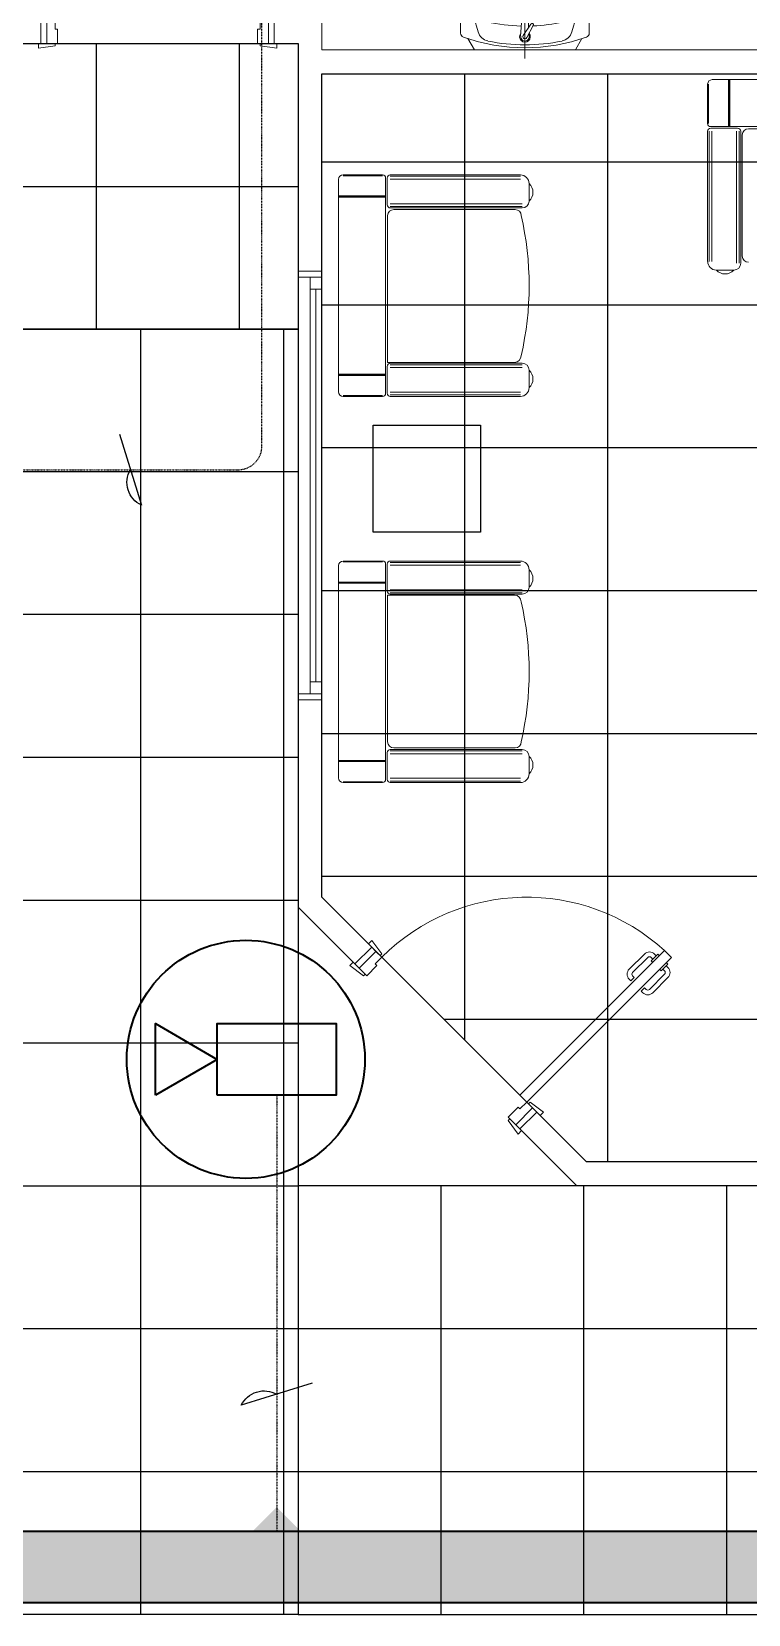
# Model space of a CAD drawing. Extents: x -560814 to 57327, y -29287 to 19916.
# Drawn here: x 7177 to 10187, y -2710 to 3937 of the extents above; entities that cross this region are included whole.
import ezdxf

# ---------------------------------------------------------------- set-up
doc = ezdxf.new("R2010")
doc.units = 0
doc.header["$LTSCALE"] = 0.25
doc.linetypes.add('DASHDOT', pattern=[25.4, 12.7, -6.35, 0, -6.35])
for name, color, linetype in [('0 @ 50', 7, 'Continuous'), ('01-First Floor$0$FALSE CEILING', 251, 'Continuous'), ('01-First Floor$0$TME-NON MEDICAL FURNITURE', 242, 'Continuous'), ('T-WIRE', 140, 'Continuous')]:
    doc.layers.add(name, color=color, linetype=linetype)
for name, color, linetype, lineweight in [('01-First Floor$0$Aluminum', 251, 'Continuous', 5), ('01-First Floor$0$LOADING', 253, 'Continuous', 5), ('01-First Floor$0$SANIT', 250, 'Continuous', 5), ('01-First Floor$0$Walls', 251, 'Continuous', 5), ('01-First Floor$0$Wooden Joinery', 251, 'Continuous', 5), ('E-LITE-CLNG-CNDT', 6, 'DASHDOT', 35), ('T-CABL-TRAY', 60, 'Continuous', 35), ('T-DATA-CLNG-COND', 51, 'DASHDOT', 25), ('T-DATA-CLNG-COND @ 100', 51, 'DASHDOT', 25), ('T-SERT-CLNG @ 100', 60, 'Continuous', 35)]:
    doc.layers.add(name, color=color, linetype=linetype, lineweight=lineweight)

# ---------------------------------------------------------------- blocks, each defined once
blk = doc.blocks.new('*U9')
for points in [[(-3.799, -1.5), (-3.799, 1.5), (-1.201, 0)], [(-1.201, -1.5), (-1.201, 1.5), (3.799, 1.5), (3.799, -1.5)]]:
    blk.add_lwpolyline(points, close=True)
blk.add_circle((0, 0), 5)
blk = doc.blocks.new('*U113')
at = {"lineweight": 0}
h = blk.add_hatch(dxfattribs=at)
h.set_pattern_fill('HEX', color=253, scale=8, angle=180, style=0)
h.set_pattern_definition([(180, (-15953.185, -2e-10), (6e-13, -43.99409), [25.4, -50.8]), (300, (-15953.185, -2e-10), (38.1, 21.99705), [25.4, -50.8]), (240, (-15978.585, -2e-10), (38.1, -21.99705), [25.4, -50.8])])
h.paths.add_polyline_path([(-9508, 300), (-9508, 0), (0, 0), (0, 300)])
at = {"color": 0}
for p, q in [((0, 300), (-9508, 300)), ((0, 0), (-9508, 0))]:
    blk.add_line(p, q, dxfattribs=at)
blk = doc.blocks.new('01-First Floor$0$A$C72370EFE')
at = {"layer": '01-First Floor$0$Wooden Joinery'}
for p, q in [((-0.01, -0.04), (-0.02, -0.04)), ((-0.01, -0.06), (-0.02, -0.06)), ((-0.01, -0.03), (-0.01, -0.07)), ((0, -0.03), (-0.01, -0.03)), ((0.04, -0.03), (0.05, -0.03)), ((0.05, -0.03), (0.05, -0.07)), ((0.05, -0.04), (0.06, -0.04)), ((0.05, -0.06), (0.06, -0.06)), ((-0.05, -0.07), (-0.05, -0.16)), ((-0.03, -0.07), (-0.03, -0.16)), ((0, -0.07), (-0.01, -0.07)), ((0.04, -0.07), (0.05, -0.07)), ((0.07, -0.07), (0.07, -0.16)), ((0.09, -0.07), (0.09, -0.16)), ((-0.01, -0.17), (-0.02, -0.17)), ((-0.01, -0.19), (-0.02, -0.19)), ((-0.01, -0.17), (-0.01, -0.19)), ((0.05, -0.17), (0.06, -0.17)), ((0.05, -0.17), (0.05, -0.19)), ((0.05, -0.19), (0.06, -0.19))]:
    blk.add_line(p, q, dxfattribs=at)
for centre, radius, start, end in [((-0.02, -0.07), 0.03, 90, 180), ((-0.02, -0.07), 0.01, 90, 180), ((0.06, -0.07), 0.03, 0, 90), ((0.06, -0.07), 0.01, 0, 90), ((-0.02, -0.16), 0.03, 180, 270), ((-0.02, -0.16), 0.01, 180, 270), ((0.06, -0.16), 0.01, 270, 0), ((0.06, -0.16), 0.03, 270, 0)]:
    blk.add_arc(centre, radius, start, end, dxfattribs=at)
blk = doc.blocks.new('01-First Floor$0$A$C5DAD61B4')
at = {"layer": '01-First Floor$0$Wooden Joinery'}
for points in [[(80, 959.1), (80, 969.1), (10, 979.1), (10, 959.1)], [(940, 959.1), (940, 969.1), (1010, 979.1), (1010, 959.1)], [(70, 859.1), (70, 849.1), (0, 839.1), (0, 859.1)], [(120, 859.1), (120, 0), (80, 0), (80, 859.1)], [(950, 859.1), (950, 849.1), (1020, 839.1), (1020, 859.1)]]:
    blk.add_lwpolyline(points, close=True, dxfattribs=at)
for points in [[(45, 859.1), (45, 959.1), (20, 959.1), (20, 859.1), (45, 859.1)], [(45, 859.1), (80, 859.1), (80, 899.1), (90, 899.1), (90, 959.1), (45, 959.1), (45, 859.1)], [(975, 859.1), (940, 859.1), (940, 899.1), (930, 899.1), (930, 959.1), (975, 959.1), (975, 859.1)], [(975, 859.1), (975, 959.1), (1000, 959.1), (1000, 859.1), (975, 859.1)]]:
    blk.add_lwpolyline(points, dxfattribs=at)
blk.add_arc((80, 859.1), 860, 272.66603, 0, dxfattribs=at)
at = {"layer": '01-First Floor$0$Wooden Joinery', "xscale": 999.9999999998854, "yscale": 999.9999999998854, "zscale": 999.9999999998854, "rotation": 180}
blk.add_blockref('01-First Floor$0$A$C72370EFE', (120, 0), dxfattribs=at)
blk = doc.blocks.new('01-First Floor$0$lav-manta 60')
at = {"layer": '01-First Floor$0$SANIT'}
for p, q in [((-0.2658, -0.0529), (-0.2358, 0)), ((-0.2358, 0), (0.2358, 0)), ((0, 0.04), (0, -0.56)), ((0.2658, -0.0529), (0.2358, 0)), ((-0.015, -0.1473), (-0.0199, -0.064)), ((0.0274, -0.121), (-0.0078, -0.0673)), ((0.0389, -0.1142), (0.0087, -0.0575)), ((0.0191, -0.077), (0.0199, -0.064)), ((-0.3, -0.0789), (-0.3, -0.18)), ((-0.2185, -0.0841), (-0.2383, -0.1537)), ((0.015, -0.1473), (0.0174, -0.1057)), ((0.2185, -0.0841), (0.2383, -0.1537)), ((0.3, -0.0789), (0.3, -0.18))]:
    blk.add_line(p, q, dxfattribs=at)
for centre, radius, start, end in [((-0.28, -0.0789), 0.02, 109.82288, 180), ((0, -0.8557), 0.8457, 70.17712, 109.82288), ((-0.1608, -0.1006), 0.06, 101.80862, 164.07939), ((0, -0.8696), 0.8457, 78.19138, 101.80862), ((0, -0.0617), 0.025, 320.74745, 220.36799), ((0, -0.0617), 0.02, 353.26708, 186.68201), ((0, -0.0617), 0.00966, 25.41267, 215.95772), ((0.1608, -0.1006), 0.06, 15.92061, 78.19138), ((0.28, -0.0789), 0.02, 0, 70.17712), ((-0.1645, -0.189), 0.06, 102.08826, 174.81422), ((0, -0.9572), 0.8457, 91.15716, 102.08826), ((0, -0.1473), 0.015, 180, 0), ((0, -0.9572), 0.8457, 88.54856, 88.84398), ((0.0332, -0.1176), 0.00666, 210.68519, 30.68519), ((0, -0.9572), 0.8457, 77.91174, 87.42745), ((0.1645, -0.189), 0.06, 5.18578, 77.91174), ((0, -0.18), 0.3, 180, 0), ((0, -0.2039), 0.2252, 174.81422, 5.18578), ((0, -0.1282), 0.2252, 190.60973, 349.39027), ((0, -0.18), 0.035, 115.31059, 64.68941), ((0, -0.18), 0.0275, 117.14957, 62.85043)]:
    blk.add_arc(centre, radius, start, end, dxfattribs=at)
blk = doc.blocks.new('01-First Floor$0$GF21008-P')
at = {"layer": '01-First Floor$0$LOADING'}
for p, q in [((-0.7709, 0), (0.7906, 0)), ((-0.7019, -0.1974), (-0.7019, 0)), ((-0.6994, -0.1974), (-0.6994, 0)), ((-0.6968, -0.1974), (-0.6968, 0)), ((-0.79, -0.1841), (-0.79, -0.0191)), ((-0.7866, -0.1841), (-0.7866, -0.0191)), ((-0.7767, -0.1974), (0.7964, -0.1974)), ((-0.79, -0.7634), (-0.79, -0.217)), ((-0.784, -0.7634), (-0.784, -0.217)), ((-0.7767, -0.2037), (-0.6644, -0.2037)), ((-0.7722, -0.7634), (-0.7722, -0.217)), ((-0.6689, -0.7712), (-0.6689, -0.217)), ((-0.6571, -0.7712), (-0.6571, -0.217)), ((-0.6512, -0.7712), (-0.6512, -0.217)), ((-0.6444, -0.7413), (-0.6444, -0.2312)), ((-0.6191, -0.2059), (-0.0026, -0.2059)), ((-0.7533, -0.8), (-0.68, -0.8))]:
    blk.add_line(p, q, dxfattribs=at)
for centre, radius, start, end in [((-0.7709, -0.0191), 0.0191, 90, 180), ((-0.7767, -0.1841), 0.0133, 180, 270), ((-0.7767, -0.217), 0.0133, 90, 180), ((-0.6644, -0.217), 0.0133, 0, 90), ((-0.6191, -0.2312), 0.0253, 90, 180), ((-0.7533, -0.7634), 0.0366, 180, 270), ((-0.68, -0.7712), 0.0288, 270, 0), ((-0.6191, -0.7413), 0.0253, 180, 270), ((-0.7167, -0.7662), 0.0499, 222.64618, 317.35382)]:
    blk.add_arc(centre, radius, start, end, dxfattribs=at)
blk = doc.blocks.new('01-First Floor$0$single seat')
at = {"layer": '01-First Floor$0$LOADING'}
for p, q in [((-972742.2, -381703.1), (-972742.2, -382595.5)), ((-972558.1, -381684), (-972723.2, -381684)), ((-972558.1, -381687.4), (-972723.2, -381687.4)), ((-972544.8, -381697.3), (-972544.8, -382601.1)), ((-972538.5, -381697.3), (-972538.5, -381809.5)), ((-971978.9, -381684), (-972525.2, -381684)), ((-971978.9, -381689.9), (-972525.2, -381689.9)), ((-971978.9, -381701.7), (-972525.2, -381701.7)), ((-971942.2, -381720.6), (-971942.2, -381794)), ((-972544.8, -381772.1), (-972742.2, -381772.1)), ((-972544.8, -381774.6), (-972742.2, -381774.6)), ((-972544.8, -381777.1), (-972742.2, -381777.1)), ((-972536.4, -381854.9), (-972536.4, -382471.4)), ((-971971, -381805.1), (-972525.2, -381805.1)), ((-971971, -381816.9), (-972525.2, -381816.9)), ((-971971, -381822.8), (-972525.2, -381822.8)), ((-972001, -381829.5), (-972511, -381829.5)), ((-972544.8, -382521), (-972742.2, -382521)), ((-972544.8, -382523.6), (-972742.2, -382523.6)), ((-972544.8, -382526.1), (-972742.2, -382526.1)), ((-972538.5, -382600.9), (-972538.5, -382488.7)), ((-972536.4, -382471.4), (-972003.7, -382471.4)), ((-971971, -382475.4), (-972525.2, -382475.4)), ((-971971, -382481.3), (-972525.2, -382481.3)), ((-971971, -382493.1), (-972525.2, -382493.1)), ((-971942.2, -382577.6), (-971942.2, -382504.2)), ((-972558.1, -382610.8), (-972723.2, -382610.8)), ((-972558.1, -382614.2), (-972723.2, -382614.2)), ((-971978.9, -382596.4), (-972525.2, -382596.4)), ((-971978.9, -382608.3), (-972525.2, -382608.3)), ((-971978.9, -382614.2), (-972525.2, -382614.2))]:
    blk.add_line(p, q, dxfattribs=at)
for centre, radius, start, end in [((-972723.2, -381703.1), 19.1, 90, 180), ((-972558.1, -381697.3), 13.3, 0, 90), ((-972525.2, -381697.3), 13.3, 90, 180), ((-971978.9, -381720.6), 36.6, 0, 90), ((-971976, -381757.3), 49.9, 312.64618, 47.35382), ((-971971, -381794), 28.8, 270, 0), ((-972525.2, -381809.5), 13.3, 180, 270), ((-972511, -381854.9), 25.3, 90, 180), ((-972001, -381854.9), 25.3, 0, 90), ((-973252.2, -382149.1), 1310, 347.02168, 12.97832), ((-972003.7, -382443.3), 28.1, 270, 0), ((-972525.2, -382488.7), 13.3, 90, 180), ((-971971, -382504.2), 28.8, 0, 90), ((-971976, -382540.9), 49.9, 312.64618, 47.35382), ((-972723.2, -382595.1), 19.1, 180, 270), ((-971978.9, -382577.6), 36.6, 270, 0), ((-972558.1, -382600.9), 13.3, 270, 0), ((-972525.2, -382600.9), 13.3, 180, 270)]:
    blk.add_arc(centre, radius, start, end, dxfattribs=at)
blk = doc.blocks.new('01-First Floor')
at = {"layer": '01-First Floor$0$Aluminum'}
for p, q in [((8296.4, 1130.7), (8296.4, 2930.7)), ((8396.4, 1130.7), (8396.4, 2930.7)), ((8296.4, 2905.7), (8396.4, 2905.7)), ((8346.4, 1155.7), (8346.4, 2905.7)), ((8346.4, 2855.7), (8396.4, 2855.7)), ((8371.4, 2855.7), (8371.4, 1205.7)), ((8346.4, 1205.7), (8396.4, 1205.7)), ((8296.4, 1155.7), (8396.4, 1155.7))]:
    blk.add_line(p, q, dxfattribs=at)
at = {"layer": '01-First Floor$0$FALSE CEILING', "linetype": 'Continuous'}
for p, q in [((7450.4, 2686.9), (7450.4, 3886.9)), ((8050.4, 2686.9), (8050.4, 3886.9)), ((8996.4, -298.6), (8996.4, 3760)), ((9596.4, -810), (9596.4, 3760)), ((8396.4, 3390), (13106, 3390)), ((3250.4, 3286.9), (8296.4, 3286.9)), ((8396.4, 2790), (13106, 2790)), ((7636, -2710), (7636, 2686.9)), ((8236, -2710), (8236, 2686.9)), ((8396.4, 2190), (13106, 2190)), ((4398.4, 2090), (8296.4, 2090)), ((8396.4, 1590), (13106, 1590)), ((4398.4, 1490), (8296.4, 1490)), ((8396.4, 990), (13106, 990)), ((1636, 890), (8296.4, 890)), ((8396.4, 390), (13106, 390)), ((1636, 290), (8296.4, 290)), ((8907.9, -210), (13106, -210)), ((1636, -310), (8296.4, -310)), ((1636, -910), (8296.4, -910)), ((8896.4, -2710), (8896.4, -910)), ((9496.4, -2710), (9496.4, -910)), ((10096.4, -2710), (10096.4, -910)), ((1636, -1510), (8296.4, -1510)), ((8296.4, -1510), (48976, -1510)), ((1636, -2110), (8296.4, -2110)), ((8296.4, -2110), (48976, -2110))]:
    blk.add_line(p, q, dxfattribs=at)
at = {"layer": '01-First Floor$0$FALSE CEILING'}
blk.add_lwpolyline([(3250.4, 3886.9), (8296.4, 3886.9), (8296.4, 2686.9), (3250.4, 2686.9)], close=True, dxfattribs=at)
for points in [[(9507.9, -810), (8396.4, 301.4), (8396.4, 3760), (13106, 3760), (13106, -810), (9507.9, -810)], [(1636, 1086.9), (4398.4, 1086.9), (4398.4, 2686.9), (8296.4, 2686.9), (8296.4, 260), (8296.4, -2710), (1636, -2710), (1636, 1086.9)], [(48976, -910), (8296.4, -910), (8296.4, -2710), (48976, -2710), (48976, -910)]]:
    blk.add_lwpolyline(points, dxfattribs=at)
at = {"layer": '01-First Floor$0$FALSE CEILING', "elevation": -0.1}
blk.add_lwpolyline([(9061.6, 1834.4), (8611.6, 1834.4), (8611.6, 2284.4), (9061.6, 2284.4)], close=True, dxfattribs=at)
at = {"layer": '01-First Floor$0$LOADING', "elevation": -0.1}
blk.add_lwpolyline([(9061.6, 1834.4), (8611.6, 1834.4), (8611.6, 2284.4), (9061.6, 2284.4)], close=True, dxfattribs=at)
at = {"layer": '01-First Floor$0$Walls'}
for p, q in [((8396.4, 3860), (8396.4, 5010)), ((7216.4, 3886.9), (7216.4, 3986.9)), ((7216.4, 3886.9), (5046.4, 3886.9)), ((8296.4, 3886.9), (8196.4, 3886.9)), ((8296.4, 2930.7), (8296.4, 3886.9)), ((8396.4, 3860), (10701.2, 3860)), ((8396.4, 2930.7), (8396.4, 3760)), ((8396.4, 3760), (12026, 3760)), ((8396.4, 2930.7), (8296.4, 2930.7)), ((8296.4, 260), (8296.4, 1130.7)), ((8396.4, 1130.7), (8296.4, 1130.7)), ((8396.4, 301.4), (8396.4, 1130.7)), ((8396.4, 301.4), (8605.7, 92.2)), ((8296.4, 260), (8535, 21.5)), ((8605.7, 92.2), (8535, 21.5)), ((9298.6, -600.8), (9227.9, -671.5)), ((9298.6, -600.8), (9507.9, -810)), ((9227.9, -671.5), (9466.4, -910)), ((13106, -810), (9507.9, -810)), ((13206, -910), (9466.4, -910)), ((5386, -2710), (14376, -2710))]:
    blk.add_line(p, q, dxfattribs=at)
at = {"layer": '01-First Floor$0$LOADING'}
blk.add_blockref('01-First Floor$0$single seat', (981208.7, 385019.4, -0.1), dxfattribs=at)
at = {"layer": '01-First Floor$0$LOADING', "xscale": -1, "rotation": 180}
blk.add_blockref('01-First Floor$0$single seat', (981208.7, -380900.6, -0.1), dxfattribs=at)
at = {"layer": '01-First Floor$0$SANIT', "xscale": -900.000000000201, "yscale": 900.000000000201, "zscale": 900.000000000201, "rotation": 180}
blk.add_blockref('01-First Floor$0$lav-manta 60', (9248.8, 3860), dxfattribs=at)
at = {"layer": '01-First Floor$0$TME-NON MEDICAL FURNITURE', "xscale": 1000, "yscale": 1000, "zscale": 1000}
blk.add_blockref('01-First Floor$0$GF21008-P', (10806.1, 3735.3, -0.1), dxfattribs=at)
at = {"layer": '01-First Floor$0$Wooden Joinery'}
for p, rotation in [((8216.4, 4846), 180), ((9920.2, -7.5), 134.9999999999999)]:
    blk.add_blockref('01-First Floor$0$A$C5DAD61B4', p, dxfattribs=dict(at, rotation=rotation))
blk = doc.blocks.new('*U97')
blk.add_hatch(color=256).paths.add_polyline_path([(0, 1), (-1, 0), (0, -1)])
blk = doc.blocks.new('W-TEL')
blk.add_line((-66, -212.7), (66, 212.7))
blk.add_arc((130.7, 76), 151.2, 115.33007, 210.17896)
blk = doc.blocks.new('*U106')
at = {"layer": 'T-WIRE', "xscale": -0.006999999999825377, "yscale": 0.006999999999970897, "zscale": 0.006999999999999999}
blk.add_blockref('W-TEL', (0, 0), dxfattribs=at)

msp = doc.modelspace()

# ---------------------------------------------------------------- linework, layer by layer
at = {"layer": 'T-DATA-CLNG-COND'}
msp.add_lwpolyline([(4998.4, 2096.9), (8044.2, 2096.9, 0.414214), (8144.2, 2196.9), (8144.2, 7892.9)], format="xyb", dxfattribs=at)
msp.add_lwpolyline([(8206.7, -529.1), (8206.7, -2360)], dxfattribs=at)

# ---------------------------------------------------------------- block references
at = {"layer": '0 @ 50', "xscale": 100, "yscale": 100, "zscale": 100}
for p, rotation in [((7592, 2096.9), 180), ((8206.7, -1785.8), 89.99999999999999)]:
    msp.add_blockref('*U106', p, dxfattribs=dict(at, rotation=rotation))
at = {"layer": 'E-LITE-CLNG-CNDT'}
msp.add_blockref('01-First Floor', (0, 0), dxfattribs=at)
at = {"layer": 'T-CABL-TRAY', "linetype": 'Continuous', "rotation": 180}
msp.add_blockref('*U113', (4868, -2360), dxfattribs=at)
at = {"layer": 'T-DATA-CLNG-COND @ 100', "xscale": -100, "yscale": 100, "zscale": 100, "rotation": 90.00000000001782}
msp.add_blockref('*U97', (8206.7, -2360), dxfattribs=at)
at = {"layer": 'T-SERT-CLNG @ 100', "xscale": 100, "yscale": 100, "zscale": 100}
msp.add_blockref('*U9', (8076.8, -379.1), dxfattribs=at)

doc.saveas('drawing.dxf')
